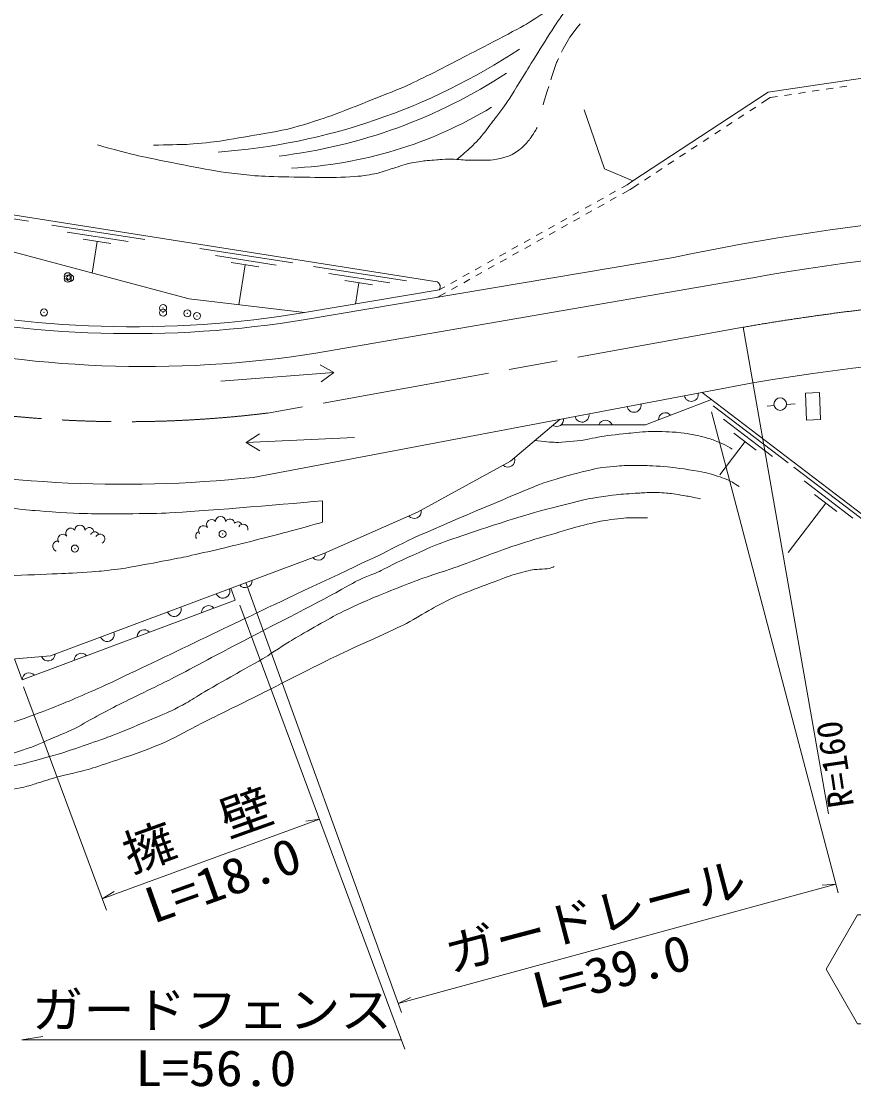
# Model space of a CAD drawing. Units: millimetres, scale not verified. Extents: x 40000 to 680000, y 20000 to 380000.
# Drawn here: x 308825 to 368314, y 239678 to 315782 of the extents above; entities that cross this region are included whole.
import ezdxf
from ezdxf.enums import TextEntityAlignment as Align

# ---------------------------------------------------------------- set-up
doc = ezdxf.new("R2010")
doc.units = ezdxf.units.MM
doc.header["$LTSCALE"] = 1000
doc.header["$PDMODE"] = 32
doc.header["$PDSIZE"] = 500
doc.linetypes.add('CHAIN', pattern=[18.5, 12, -1.5, 3.5, -1.5])
for name, color, linetype, lineweight in [('M-BMK', 2, 'CHAIN', 13), ('M-STR-HTXT', 7, 'Continuous', 13), ('M-WORK', 1, 'Continuous', 13)]:
    doc.layers.add(name, color=color, linetype=linetype, lineweight=lineweight)
doc.styles.add('ＭＳ ゴシック', font='')
doc.styles.get('ＭＳ ゴシック').set_extended_font_data('MS Gothic')

msp = doc.modelspace()

# ---------------------------------------------------------------- linework, layer by layer
at = {"layer": 'M-BMK'}
msp.add_line((360413, 293929), (326447, 287801), dxfattribs=at)
for centre, radius, start, end in [((389093, 128125), 168267, 83.71426, 99.81367), ((316288, 370551), 83371, 257.60608, 276.9994)]:
    msp.add_arc(centre, radius, start, end, dxfattribs=at)
at = {"layer": 'M-STR-HTXT'}
for p, q in [((367202, 253521), (358156, 287884)), ((335985, 244969), (324882, 275690)), ((336244, 242355), (324454, 274067)), ((314924, 252276), (308985, 268252)), ((330130, 258799), (329160, 258636)), ((367037, 254151), (366057, 254071)), ((310353, 243274), (308853, 243024)), ((308853, 243024), (335995, 243024))]:
    msp.add_line(p, q, dxfattribs=at)
for points in [[(330130, 258799), (314615, 253107), (315458, 253613)], [(367037, 254151), (335749, 245623), (336632, 246055)]]:
    msp.add_lwpolyline(points, dxfattribs=at)
at = {"layer": 'M-WORK'}
for p, q in [((348017, 314651), (348561, 315337)), ((348561, 315337), (348777, 315592)), ((347540, 313815), (348017, 314651)), ((347432, 313588), (347540, 313815)), ((346768, 311919), (347080, 312832)), ((347080, 312832), (347110, 312910)), ((347110, 312910), (347218, 313137)), ((346666, 311596), (346768, 311919)), ((346142, 309936), (346412, 310796)), ((346412, 310796), (346515, 311119)), ((363869, 310561), (363375, 310487)), ((364858, 310709), (364364, 310635)), ((365847, 310857), (365353, 310783)), ((366837, 311004), (366342, 310930)), ((367826, 311152), (367331, 311078)), ((346114, 309825), (346142, 309936)), ((362338, 310333), (361727, 309932)), ((362880, 310414), (362338, 310333)), ((360473, 309109), (360054, 308834)), ((361309, 309657), (360891, 309383)), ((359636, 308560), (359218, 308286)), ((357964, 307463), (357546, 307189)), ((358800, 308011), (358382, 307737)), ((357128, 306914), (356710, 306640)), ((356292, 306366), (355874, 306091)), ((354620, 305269), (354202, 304994)), ((355456, 305817), (355038, 305543)), ((353784, 304720), (353366, 304446)), ((352128, 304112), (351735, 303892)), ((352336, 303770), (351784, 303461)), ((352540, 304383), (352128, 304112)), ((352948, 304171), (352336, 303770)), ((350426, 303159), (349989, 302915)), ((351298, 303648), (350862, 303404)), ((351348, 303217), (350911, 302973)), ((302698, 302544), (309345, 301503)), ((348681, 302183), (348244, 301939)), ((349553, 302671), (349117, 302427)), ((349602, 302240), (349166, 301996)), ((350475, 302729), (350039, 302484)), ((347808, 301694), (347372, 301450)), ((348730, 301752), (348294, 301508)), ((311015, 301231), (317662, 300190)), ((312114, 300725), (316461, 300044)), ((346063, 300718), (345626, 300473)), ((346935, 301206), (346499, 300962)), ((346985, 300775), (346548, 300531)), ((347857, 301264), (347421, 301019)), ((313249, 300213), (315225, 299903)), ((314237, 300058), (313883, 297799)), ((345190, 300229), (344754, 299985)), ((346112, 300287), (345676, 300043)), ((321595, 299560), (328242, 298519)), ((343445, 299252), (343008, 299008)), ((344317, 299741), (343881, 299497)), ((344367, 299310), (343930, 299066)), ((345239, 299798), (344803, 299554)), ((322694, 299054), (327041, 298373)), ((323829, 298542), (325804, 298233)), ((324817, 298387), (324369, 295529)), ((329148, 294483), (355442, 298909)), ((342572, 298764), (342136, 298520)), ((342621, 298333), (342185, 298089)), ((343494, 298822), (343058, 298577)), ((329715, 298278), (336362, 297237)), ((330814, 297771), (335161, 297091)), ((340827, 297787), (340391, 297543)), ((341699, 298276), (341263, 298031)), ((341749, 297845), (341312, 297601)), ((359832, 297232), (329865, 292074)), ((331948, 297260), (333924, 296950)), ((332936, 297105), (332698, 295582)), ((339082, 296811), (338688, 296590)), ((339954, 297299), (339518, 297055)), ((340004, 296868), (339567, 296624)), ((340876, 297357), (340440, 297112)), ((329068, 294971), (338688, 296590)), ((339131, 296380), (338579, 296071)), ((366522, 259173), (360413, 293929)), ((323076, 290083), (331168, 290689)), ((361110, 289962), (325406, 283200)), ((376226, 274975), (357493, 289277)), ((363511, 288406), (364130, 288457)), ((358278, 288325), (363630, 284248)), ((362139, 288292), (362624, 288332)), ((359004, 287357), (362504, 284691)), ((359759, 286368), (361350, 285156)), ((332630, 286061), (324907, 285685)), ((360554, 285762), (358738, 283378)), ((364037, 283928), (369389, 279851)), ((364763, 282960), (368263, 280294)), ((365518, 281971), (367109, 280759)), ((330357, 280002), (330357, 281528)), ((366313, 281365), (363626, 277837))]:
    msp.add_line(p, q, dxfattribs=at)
for points in [[(378497, 304690), (371987, 312177), (362192, 310715), (352540, 304383)], [(349050, 309465), (350514, 305239), (352540, 304383)], [(290962, 308269), (291796, 307390), (301400, 301121), (320834, 295950), (329068, 294971)], [(295471, 305983), (298526, 304305), (301861, 302961), (338550, 297166)], [(330187, 291239), (331168, 290689), (330250, 290040)], [(358148, 288776), (353427, 286956), (347405, 286959)], [(347328, 287352), (343775, 284364), (337130, 280707), (330435, 277768), (310921, 270464), (302557, 269737), (295738, 270626), (288509, 274050), (285181, 276206), (278464, 282638), (275871, 286283)], [(325873, 285110), (324907, 285685), (325841, 286310)], [(308330, 270238), (308889, 268746), (324103, 274441), (323789, 275280)]]:
    msp.add_lwpolyline(points, dxfattribs=at)
for points in [[(364863, 289229), (365878, 289264), (365945, 287328), (364931, 287292)], [(375338, 248065), (373088, 251962), (368588, 251962), (366338, 248065), (368588, 244168), (373088, 244168)]]:
    msp.add_lwpolyline(points, close=True, dxfattribs=at)
msp.add_circle((363062, 288436), 450, dxfattribs=at)
for centre, radius, start, end in [((319580, 351314), 44998, 274.22211, 303.52966), ((322732, 343837), 37948, 276.85093, 303.19776), ((326807, 335401), 30127, 272.50939, 301.23463), ((390149, 134382), 168148, 88.14549, 101.91201), ((390149, 134382), 165648, 86.19712, 100.5457), ((338367, 296818), 394, 324.66197, 62.27855), ((316756, 369780), 76310, 257.27897, 279.34567), ((316772, 369797), 75830, 257.27897, 279.33178), ((317674, 369733), 78610, 256.58237, 278.92161), ((387708, 131598), 160582, 83.08475, 99.53406), ((356707, 289128), 500, 190.72301, 10.72301), ((352616, 288353), 500, 190.72301, 10.72301), ((348899, 287649), 500, 190.72301, 10.72301), ((354857, 287318), 500, 41.81331, 180.34897), ((347083, 287342), 500, 237.52827, 6.60873), ((350573, 286780), 500, 20.70227, 159.23793), ((316144, 370584), 87873, 257.60608, 276.05048), ((343598, 284437), 500, 226.28157, 20.12086), ((336901, 280770), 500, 221.15234, 9.45426), ((322423, 279833), 360, 37.15405, 217.15405), ((323069, 280052), 360, 0.28417, 180.28417), ((323730, 279888), 344, 5.62713, 151.28089), ((312364, 279220), 360, 37.15405, 217.15405), ((313010, 279439), 360, 0.28417, 180.28417), ((313671, 279275), 344, 5.62713, 151.28089), ((314076, 279010), 305, 24.93712, 162.15403), ((321592, 279016), 305, 107.009, 215.75349), ((321851, 279397), 360, 37.57528, 217.15405), ((324298, 279716), 305, 24.93712, 137.56858), ((324676, 279516), 344, 345.19488, 151.28089), ((311424, 278289), 360, 84.28795, 254.02396), ((311792, 278784), 360, 37.57528, 217.15405), ((314454, 278810), 344, 294.41096, 151.28089), ((330052, 277785), 500, 217.97809, 3.90648), ((324826, 275829), 500, 217.97809, 3.06288), ((323227, 275070), 500, 200.52048, 20.52048), ((322211, 273543), 500, 41.25265, 179.78831), ((319750, 273769), 500, 200.52048, 20.52048), ((314959, 271975), 500, 200.52048, 20.52048), ((317608, 271820), 500, 41.25265, 179.78831), ((310739, 270583), 500, 200.52048, 0.04575), ((313113, 270138), 500, 41.25265, 179.78831), ((309388, 268744), 500, 41.25265, 179.78831)]:
    msp.add_arc(centre, radius, start, end, dxfattribs=at)
for points, knots in [([(371733, 316134), (371502, 316587), (370783, 317933), (370535, 318377), (370243, 318901), (369370, 320477), (369035, 320974), (368715, 321448), (367665, 322813), (367267, 323224), (366979, 323521), (365981, 324268), (365631, 324489), (365287, 324705), (364197, 325271), (363810, 325399), (363456, 325517), (362343, 325669), (361972, 325703), (361676, 325730), (360784, 325723), (360488, 325703), (360218, 325684), (359415, 325571), (359153, 325507), (358906, 325446), (358185, 325187), (357955, 325079), (357635, 324927), (356708, 324406), (356413, 324211), (355823, 323822), (354095, 322592), (353533, 322164), (352966, 321733), (351298, 320397), (350768, 319921), (350362, 319555), (349223, 318375), (348863, 317964), (348524, 317578), (347568, 316365), (347277, 315941), (346780, 315216), (345394, 312971), (344926, 312227), (344649, 311787), (343840, 310455), (343553, 310023), (343377, 309759), (342804, 309001), (342613, 308748), (342445, 308525), (341939, 307854), (341758, 307640), (341598, 307451), (341099, 306901), (340915, 306737), (340721, 306564), (340345, 306247), (339947, 305918)], [0, 0, 0, 0, 1, 1, 1, 2, 2, 2, 3, 3, 3, 4, 4, 4, 5, 5, 5, 6, 6, 6, 7, 7, 7, 8, 8, 8, 9, 9, 9, 10, 10, 10, 11, 11, 11, 12, 12, 12, 13, 13, 13, 14, 14, 14, 15, 15, 15, 16, 16, 16, 17, 17, 17, 18, 18, 18, 19, 19, 19, 20, 20, 20, 20]), ([(348019, 317657), (347428, 317206), (345572, 315964), (344930, 315590), (344012, 315054), (341171, 313598), (340225, 313111), (339483, 312728), (337258, 311575), (336493, 311240), (335354, 310742), (331881, 309380), (330714, 308949), (330190, 308756), (328586, 308255), (328042, 308122), (327485, 307985), (325785, 307699), (325219, 307599), (324735, 307514), (323279, 307259), (322791, 307194), (322364, 307138), (321079, 307002), (320649, 306992), (320154, 306981), (319242, 306953), (318263, 306936)], [0, 0, 0, 0, 1, 1, 1, 2, 2, 2, 3, 3, 3, 4, 4, 4, 5, 5, 5, 6, 6, 6, 7, 7, 7, 8, 8, 8, 9, 9, 9, 9]), ([(345696, 308201), (345602, 308017), (345266, 307490), (345139, 307326), (345026, 307181), (344640, 306783), (344500, 306663), (344391, 306570), (344027, 306331), (343898, 306266), (343772, 306203), (343370, 306062), (343234, 306027), (343063, 305983), (342542, 305881), (342366, 305870), (342022, 305850), (340988, 305862), (340644, 305870), (340422, 305876), (339758, 305938), (339535, 305943), (339374, 305946), (338890, 305918), (338728, 305906), (338503, 305890), (337826, 305834), (337602, 305805), (337381, 305777), (336722, 305672), (336506, 305620), (336269, 305563), (335574, 305338), (335342, 305266), (335139, 305203), (334537, 304995), (334330, 304945), (334084, 304887), (333334, 304750), (333082, 304726), (332645, 304685), (331329, 304624), (330890, 304625), (329868, 304626), (326801, 304678), (325780, 304735), (325186, 304768), (323412, 304977), (322826, 305075), (321693, 305266), (318311, 305925), (317191, 306179), (316628, 306306), (315252, 306666), (314264, 306947)], [0, 0, 0, 0, 1, 1, 1, 2, 2, 2, 3, 3, 3, 4, 4, 4, 5, 5, 5, 6, 6, 6, 7, 7, 7, 8, 8, 8, 9, 9, 9, 10, 10, 10, 11, 11, 11, 12, 12, 12, 13, 13, 13, 14, 14, 14, 15, 15, 15, 16, 16, 16, 17, 17, 17, 18, 18, 18, 18]), ([(287200, 286425), (287634, 286201), (288967, 285592), (289420, 285410), (290002, 285176), (291774, 284539), (292371, 284347), (293376, 284024), (296404, 283105), (297424, 282836), (298233, 282623), (300688, 282099), (301508, 281939), (302265, 281792), (304546, 281404), (305310, 281302), (306209, 281182), (308916, 280907), (309819, 280829), (310512, 280770), (312594, 280629), (313290, 280617), (314513, 280596), (318184, 280594), (319405, 280664), (321502, 280785), (327027, 281225), (330357, 281528)], [0, 0, 0, 0, 1, 1, 1, 2, 2, 2, 3, 3, 3, 4, 4, 4, 5, 5, 5, 6, 6, 6, 7, 7, 7, 8, 8, 8, 9, 9, 9, 9]), ([(359621, 285223), (359507, 285303), (359145, 285514), (359020, 285574), (358857, 285651), (358356, 285854), (358185, 285909), (357931, 285991), (357157, 286202), (356895, 286253), (356619, 286307), (355779, 286414), (355498, 286434), (355152, 286459), (354110, 286490), (353763, 286482), (353458, 286475), (352547, 286390), (352243, 286359), (351855, 286320), (350690, 286189), (350304, 286131), (350035, 286090), (349242, 285901), (348973, 285866), (348587, 285815), (347422, 285689), (347033, 285702), (346731, 285712), (346124, 285768), (345524, 285834)], [0, 0, 0, 0, 1, 1, 1, 2, 2, 2, 3, 3, 3, 4, 4, 4, 5, 5, 5, 6, 6, 6, 7, 7, 7, 8, 8, 8, 9, 9, 9, 10, 10, 10, 10]), ([(346904, 276839), (346840, 276797), (346626, 276708), (346551, 276693), (346428, 276668), (346049, 276650), (345923, 276641), (345835, 276635), (345568, 276628), (345480, 276616), (345370, 276601), (345045, 276536), (344938, 276508), (344689, 276442), (343946, 276236), (343705, 276149), (342926, 275869), (340601, 274995), (339839, 274673), (339487, 274525), (338475, 273983), (338139, 273800), (337738, 273581), (336566, 272868), (336156, 272667), (335159, 272176), (332113, 270823), (331113, 270340), (330075, 269839), (326997, 268260), (325966, 267743), (325436, 267478), (323842, 266694), (323312, 266430), (322943, 266247), (321837, 265697), (321470, 265510), (321044, 265291), (319781, 264601), (319346, 264400), (318920, 264204), (317614, 263684), (317173, 263526), (316467, 263273), (314330, 262559), (313611, 262344), (313159, 262209), (311776, 261901), (311321, 261778), (311058, 261707), (310282, 261456), (310022, 261376), (309852, 261324), (309345, 261155), (309172, 261117), (308800, 261034), (307677, 260818), (307299, 260768), (306782, 260701), (305222, 260572), (304702, 260532), (304159, 260491), (302531, 260369), (301987, 260367), (301414, 260365), (299699, 260449), (299130, 260509), (298658, 260558), (297249, 260782), (296792, 260910), (296369, 261029), (295147, 261533), (294758, 261737), (294379, 261936), (293310, 262656), (292970, 262918), (292482, 263294), (291068, 264491), (290626, 264922), (290092, 265442), (288573, 267085), (288100, 267661), (286759, 269290), (282872, 274288), (281559, 275940), (281020, 276618), (279363, 278621), (278838, 279310), (278044, 280351), (275880, 283287), (274822, 284754)], [0, 0, 0, 0, 1, 1, 1, 2, 2, 2, 3, 3, 3, 4, 4, 4, 5, 5, 5, 6, 6, 6, 7, 7, 7, 8, 8, 8, 9, 9, 9, 10, 10, 10, 11, 11, 11, 12, 12, 12, 13, 13, 13, 14, 14, 14, 15, 15, 15, 16, 16, 16, 17, 17, 17, 18, 18, 18, 19, 19, 19, 20, 20, 20, 21, 21, 21, 22, 22, 22, 23, 23, 23, 24, 24, 24, 25, 25, 25, 26, 26, 26, 27, 27, 27, 28, 28, 28, 29, 29, 29, 30, 30, 30, 30]), ([(360118, 282550), (360029, 282617), (359750, 282798), (359653, 282851), (359538, 282915), (359184, 283091), (359059, 283135), (358782, 283233), (357939, 283499), (357652, 283560), (357204, 283655), (355845, 283860), (355391, 283915), (355026, 283958), (353927, 284035), (353560, 284047), (353196, 284059), (352104, 284055), (351741, 284035), (351397, 284017), (350366, 283920), (350027, 283857), (349576, 283774), (348242, 283433), (347801, 283308), (347368, 283185), (346076, 282785), (345659, 282617), (343921, 281914), (338747, 279711), (337032, 278955), (336497, 278719), (334941, 277907), (334413, 277655), (332755, 276863), (327762, 274523), (326102, 273736), (323788, 272637), (316865, 269306), (314543, 268225), (313910, 267930), (311981, 267112), (311332, 266856), (310559, 266550), (308226, 265673), (307436, 265415), (307057, 265292), (305890, 265022), (305497, 264953), (305092, 264882), (303867, 264737), (303456, 264717), (303082, 264700), (301957, 264733), (301584, 264768), (301271, 264797), (300339, 264966), (300033, 265038), (299828, 265086), (299227, 265281), (299036, 265368), (298832, 265460), (298256, 265805), (298069, 265927), (297930, 266018), (297522, 266314), (297405, 266433), (297246, 266593), (296825, 267126), (296701, 267314), (296606, 267456), (296382, 267917), (296313, 268073), (296248, 268221), (296086, 268678), (296036, 268832), (295980, 269006), (295848, 269540), (295783, 269711), (295725, 269864), (295520, 270315), (295422, 270446), (295328, 270571), (295170, 270764), (294985, 270983)], [0, 0, 0, 0, 1, 1, 1, 2, 2, 2, 3, 3, 3, 4, 4, 4, 5, 5, 5, 6, 6, 6, 7, 7, 7, 8, 8, 8, 9, 9, 9, 10, 10, 10, 11, 11, 11, 12, 12, 12, 13, 13, 13, 14, 14, 14, 15, 15, 15, 16, 16, 16, 17, 17, 17, 18, 18, 18, 19, 19, 19, 20, 20, 20, 21, 21, 21, 22, 22, 22, 23, 23, 23, 24, 24, 24, 25, 25, 25, 26, 26, 26, 27, 27, 27, 28, 28, 28, 28]), ([(357357, 281676), (357165, 281719), (356587, 281835), (356393, 281869), (356149, 281912), (355412, 282034), (355165, 282062), (354939, 282087), (354259, 282131), (354033, 282134), (353830, 282136), (353223, 282098), (353021, 282086), (352724, 282068), (351832, 282016), (351537, 281982), (351095, 281931), (349773, 281751), (349338, 281662), (348683, 281527), (346738, 281034), (346093, 280859), (345539, 280708), (343890, 280209), (343344, 280032), (342409, 279730), (339605, 278811), (338685, 278464), (338101, 278244), (336399, 277461), (335832, 277199), (335544, 277066), (334703, 276623), (334415, 276491), (334108, 276349), (333161, 275980), (332857, 275830), (332504, 275656), (331483, 275057), (331135, 274873), (329634, 274080), (325116, 271735), (323613, 270949), (322767, 270506), (320237, 269162), (319386, 268729), (318669, 268364), (316493, 267320), (315774, 266958), (315431, 266786), (314413, 266244), (314074, 266061), (313770, 265897), (312869, 265377), (312559, 265223), (312286, 265088), (311440, 264737), (311159, 264616), (310842, 264480), (309892, 264061), (309567, 263942), (309195, 263805), (308065, 263425), (307679, 263335), (307244, 263233), (305916, 263035), (305473, 262981), (305097, 262934), (303963, 262842), (303584, 262829), (303277, 262818), (302355, 262839), (302049, 262863), (301616, 262896), (300320, 263049), (299891, 263115), (299604, 263160), (298751, 263333), (298474, 263419), (298206, 263503), (297428, 263832), (297178, 263960), (296737, 264187), (295434, 264910), (295026, 265191), (294581, 265498), (293318, 266520), (292925, 266891), (292640, 267160), (291878, 268060), (291650, 268379), (291364, 268777), (290605, 270039), (290365, 270466), (290216, 270731), (289842, 271561), (289707, 271832), (289602, 272043), (289278, 272670), (289167, 272878), (289042, 273115), (288804, 273560), (288552, 274029)], [0, 0, 0, 0, 1, 1, 1, 2, 2, 2, 3, 3, 3, 4, 4, 4, 5, 5, 5, 6, 6, 6, 7, 7, 7, 8, 8, 8, 9, 9, 9, 10, 10, 10, 11, 11, 11, 12, 12, 12, 13, 13, 13, 14, 14, 14, 15, 15, 15, 16, 16, 16, 17, 17, 17, 18, 18, 18, 19, 19, 19, 20, 20, 20, 21, 21, 21, 22, 22, 22, 23, 23, 23, 24, 24, 24, 25, 25, 25, 26, 26, 26, 27, 27, 27, 28, 28, 28, 29, 29, 29, 30, 30, 30, 31, 31, 31, 32, 32, 32, 33, 33, 33, 34, 34, 34, 34]), ([(353578, 280302), (353271, 280321), (352349, 280321), (352043, 280302), (351710, 280282), (350716, 280165), (350387, 280106), (350039, 280044), (349007, 279798), (348667, 279701), (347699, 279427), (344803, 278571), (343847, 278255), (343080, 278000), (340817, 277120), (340056, 276847), (339502, 276649), (337821, 276108), (337270, 275903), (336560, 275640), (334449, 274805), (333752, 274510), (333277, 274309), (331871, 273664), (331414, 273424), (330746, 273073), (328781, 271945), (328133, 271559), (327752, 271332), (326650, 270588), (326271, 270360), (325826, 270092), (324466, 269335), (324014, 269079), (323552, 268816), (322163, 268032), (321704, 267763), (321495, 267641), (320885, 267244), (320675, 267123), (320483, 267011), (319898, 266695), (319697, 266600), (319401, 266460), (318495, 266076), (318193, 265949), (317620, 265707), (315904, 264975), (315322, 264756), (314608, 264487), (312444, 263741), (311716, 263511), (311172, 263340), (309521, 262887), (308967, 262752), (308506, 262640), (307104, 262382), (306640, 262280), (306271, 262199), (305173, 261910), (304802, 261842), (304437, 261775), (303333, 261638), (302964, 261606), (302678, 261580), (301817, 261547), (301530, 261555), (301209, 261564), (300246, 261644), (299928, 261690), (299757, 261715), (299257, 261851), (299095, 261909), (298730, 262038), (297645, 262454), (297297, 262624), (296839, 262847), (295507, 263600), (295075, 263869), (294654, 264130), (293425, 264966), (293034, 265269), (292659, 265559), (291577, 266489), (291247, 266831), (290863, 267229), (289816, 268520), (289476, 268956), (289013, 269550), (287695, 271383), (287233, 271978), (286698, 272668), (285051, 274705), (284495, 275378), (283847, 276160), (281863, 278470), (281213, 279250), (281007, 279496), (280409, 280250), (280217, 280507), (280142, 280608), (279937, 280925), (279879, 281037), (279830, 281133), (279746, 281306), (279657, 281496)], [0, 0, 0, 0, 1, 1, 1, 2, 2, 2, 3, 3, 3, 4, 4, 4, 5, 5, 5, 6, 6, 6, 7, 7, 7, 8, 8, 8, 9, 9, 9, 10, 10, 10, 11, 11, 11, 12, 12, 12, 13, 13, 13, 14, 14, 14, 15, 15, 15, 16, 16, 16, 17, 17, 17, 18, 18, 18, 19, 19, 19, 20, 20, 20, 21, 21, 21, 22, 22, 22, 23, 23, 23, 24, 24, 24, 25, 25, 25, 26, 26, 26, 27, 27, 27, 28, 28, 28, 29, 29, 29, 30, 30, 30, 31, 31, 31, 32, 32, 32, 33, 33, 33, 34, 34, 34, 35, 35, 35, 35]), ([(330357, 280002), (329862, 279862), (328372, 279453), (327874, 279321), (327203, 279144), (325188, 278619), (324514, 278454), (323695, 278255), (321234, 277673), (320409, 277502), (319549, 277322), (316956, 276843), (316089, 276699), (315750, 276642), (314727, 276526), (314385, 276496), (313904, 276455), (312457, 276367), (311974, 276345), (310717, 276288), (306945, 276142), (305687, 276102), (305121, 276084), (303420, 276053), (302854, 276055), (302150, 276057), (300038, 276083), (299336, 276122), (298835, 276150), (297671, 276249), (296727, 276339)], [0, 0, 0, 0, 1, 1, 1, 2, 2, 2, 3, 3, 3, 4, 4, 4, 5, 5, 5, 6, 6, 6, 7, 7, 7, 8, 8, 8, 9, 9, 9, 10, 10, 10, 10])]:
    msp.add_open_spline(points, degree=3, knots=knots, dxfattribs=at)
for p in [(312147, 297573), (312147, 297392), (312315, 297441), (318961, 295299), (310448, 294983), (318961, 294963), (320699, 294920), (321379, 294739), (323206, 279159), (312653, 278120)]:
    msp.add_point(p, dxfattribs=at)

# ---------------------------------------------------------------- texts
at = {"layer": 'M-STR-HTXT', "style": 'ＭＳ ゴシック'}
for s, rotation, width, p in [('擁\u3000壁', 19.621, 1.05, (322131, 256094)), ('L=18.0', 19.621, 1.1, (323921, 252504)), ('ガードレール', 14.721, 1.05, (350360, 249889)), ('L=39.0', 14.721, 1.1, (351538, 245939))]:
    msp.add_text(s, height=2566, rotation=rotation, dxfattribs=dict(at, width=width)).set_placement(p, align=Align.BOTTOM_CENTER)
for s, width, p in [('ガードフェンス', 1.05, (322443, 243115)), ('L=56.0', 1.1, (322728, 238950))]:
    msp.add_text(s, height=2566, dxfattribs=dict(at, width=width)).set_placement(p, align=Align.BOTTOM_CENTER)
at = {"layer": 'M-WORK', "style": 'ＭＳ ゴシック'}
msp.add_text('R=160', height=1833, rotation=98.498, dxfattribs=at).set_placement((368878, 259841), align=Align.BOTTOM_LEFT)

doc.saveas('drawing.dxf')
